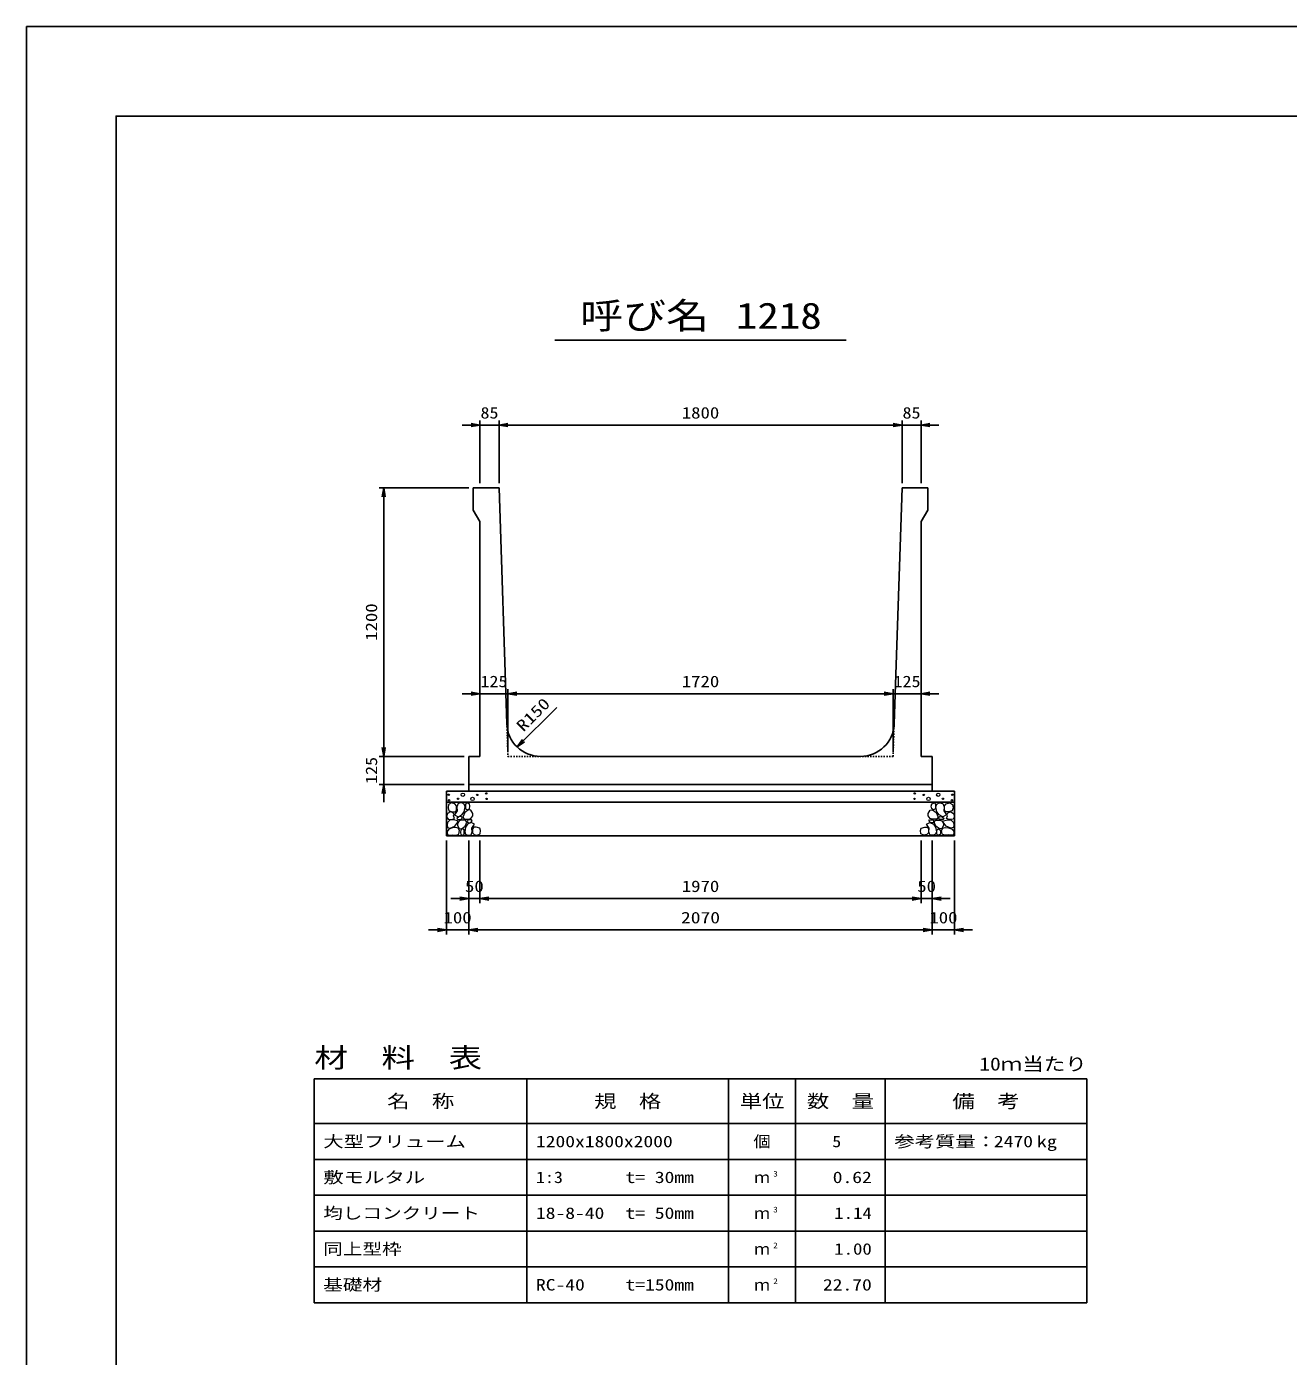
# Model space of a CAD drawing. Units: millimetres at full size. Extents: x 0 to 16820, y 0 to 11880.
# Drawn here: x 0 to 5636, y 5940 to 11880 of the extents above; entities that cross this region are included whole.
import ezdxf
from ezdxf.enums import TextEntityAlignment as Align

# ---------------------------------------------------------------- set-up
doc = ezdxf.new("R2010")
doc.units = ezdxf.units.MM
doc.linetypes.add('DASHED_SPACED', pattern=[12, 6, -6])
for name, color, linetype, lineweight in [('0_2', 7, 'Continuous', 25), ('D-DCR-HCHn', 4, 'Continuous', 9), ('D-MTR-FRAM', 7, 'Continuous', 25), ('D-MTR-LINE', 7, 'Continuous', 25), ('D-STR-DIM', 7, 'Continuous', 25), ('D-STR-STRn', 1, 'Continuous', 25), ('D-TTL', 2, 'Continuous', 25), ('D-TTL-TXT', 7, 'Continuous', 25)]:
    doc.layers.add(name, color=color, linetype=linetype, lineweight=lineweight)
doc.layers.add('D-MTR', color=7, linetype='Continuous')
doc.layers.add('D-MTR-TXT', color=7, linetype='Continuous')
doc.styles.add('ＭＳ ゴシック', font='')
doc.styles.get('ＭＳ ゴシック').set_extended_font_data('MS Gothic')

# ---------------------------------------------------------------- blocks, each defined once
blk = doc.blocks.new('open_arrow')
at = {"color": 0, "linetype": 'Continuous', "lineweight": -2}
blk.add_lwpolyline([(7.5, 1.25), (0, 0), (7.5, -1.25)], dxfattribs=at)

msp = doc.modelspace()

# ---------------------------------------------------------------- linework, layer by layer
at = {"layer": '0_2'}
for p, q in [((1975, 8245), (1975, 7965)), ((2025, 8245), (2025, 7965)), ((2025, 8245), (2025, 7965)), ((3995, 8245), (3995, 7965)), ((1895, 7985), (2105, 7985)), ((2025, 7985), (3995, 7985))]:
    msp.add_line(p, q, dxfattribs=at)
at = {"layer": 'D-DCR-HCHn'}
for points in [[(1913.399, 8408.696), (1897.796, 8412.163), (1883.928, 8405.228), (1882.194, 8389.626), (1885.661, 8377.491), (1902.997, 8372.29), (1915.132, 8372.29), (1920.333, 8380.958), (1920.333, 8400.028)], [(1927.267, 8410.429), (1922.067, 8394.827), (1923.8, 8377.491), (1911.665, 8358.421), (1927.267, 8349.753), (1944.603, 8358.421), (1955.005, 8372.29), (1958.472, 8394.827), (1955.005, 8406.962), (1944.603, 8412.163)], [(1956.739, 8368.823), (1948.071, 8348.02), (1955.005, 8339.352), (1975.808, 8339.352), (1984.476, 8342.819), (1993.144, 8354.954), (1993.144, 8365.356), (1984.476, 8379.224), (1974.074, 8380.958)], [(1960.206, 8406.962), (1960.206, 8386.159), (1968.874, 8380.958), (1977.542, 8386.159), (1979.275, 8398.294), (1977.542, 8408.696), (1965.407, 8412.163)], [(4063.261, 8368.823), (4071.929, 8348.02), (4064.995, 8339.352), (4044.192, 8339.352), (4035.524, 8342.819), (4026.856, 8354.954), (4026.856, 8365.356), (4035.524, 8379.224), (4045.926, 8380.958)], [(4059.794, 8406.962), (4059.794, 8386.159), (4051.126, 8380.958), (4042.458, 8386.159), (4040.725, 8398.294), (4042.458, 8408.696), (4054.593, 8412.163)], [(4092.733, 8410.429), (4097.933, 8394.827), (4096.2, 8377.491), (4108.335, 8358.421), (4092.733, 8349.753), (4075.397, 8358.421), (4064.995, 8372.29), (4061.528, 8394.827), (4064.995, 8406.962), (4075.397, 8412.163)], [(4106.601, 8408.696), (4122.204, 8412.163), (4136.072, 8405.228), (4137.806, 8389.626), (4134.339, 8377.491), (4117.003, 8372.29), (4104.868, 8372.29), (4099.667, 8380.958), (4099.667, 8400.028)], [(1880.46, 8365.356), (1875.26, 8349.753), (1882.194, 8339.352), (1899.53, 8337.618), (1911.366, 8342.699), (1906.464, 8354.954), (1909.932, 8361.889), (1902.997, 8368.823), (1892.596, 8372.29)], [(1913.366, 8307.757), (1926.208, 8327.019), (1924.603, 8331.834), (1906.946, 8336.65), (1890.894, 8335.045), (1879.658, 8325.414), (1878.052, 8314.177), (1879.658, 8302.941), (1892.499, 8299.731)], [(1930.735, 8349.753), (1922.067, 8342.819), (1925.534, 8337.618), (1937.669, 8337.618), (1942.87, 8339.352), (1946.337, 8346.286), (1941.136, 8351.487)], [(1958.311, 8307.757), (1966.337, 8327.019), (1959.916, 8335.045), (1940.654, 8335.045), (1932.628, 8331.834), (1924.603, 8320.598), (1924.603, 8310.967), (1932.628, 8298.125), (1942.259, 8296.52)], [(1985.599, 8269.232), (1990.415, 8283.679), (1988.81, 8299.731), (2000.046, 8317.388), (1985.599, 8325.414), (1969.548, 8317.388), (1959.916, 8304.546), (1956.706, 8283.679), (1959.916, 8272.443), (1969.548, 8267.627)], [(1982.389, 8325.414), (1990.415, 8331.834), (1987.204, 8336.65), (1975.968, 8336.65), (1971.153, 8335.045), (1967.942, 8328.624), (1972.758, 8323.808)], [(4034.401, 8269.232), (4029.585, 8283.679), (4031.19, 8299.731), (4019.954, 8317.388), (4034.401, 8325.414), (4050.452, 8317.388), (4060.084, 8304.546), (4063.294, 8283.679), (4060.084, 8272.443), (4050.452, 8267.627)], [(4037.611, 8325.414), (4029.585, 8331.834), (4032.796, 8336.65), (4044.032, 8336.65), (4048.847, 8335.045), (4052.058, 8328.624), (4047.242, 8323.808)], [(4061.689, 8307.757), (4053.663, 8327.019), (4060.084, 8335.045), (4079.346, 8335.045), (4087.372, 8331.834), (4095.397, 8320.598), (4095.397, 8310.967), (4087.372, 8298.125), (4077.741, 8296.52)], [(4089.265, 8349.753), (4097.933, 8342.819), (4094.466, 8337.618), (4082.331, 8337.618), (4077.13, 8339.352), (4073.663, 8346.286), (4078.864, 8351.487)], [(4106.634, 8307.757), (4093.792, 8327.019), (4095.397, 8331.834), (4113.054, 8336.65), (4129.106, 8335.045), (4140.342, 8325.414), (4141.948, 8314.177), (4140.342, 8302.941), (4127.501, 8299.731)], [(4139.54, 8365.356), (4144.74, 8349.753), (4137.806, 8339.352), (4120.47, 8337.618), (4108.634, 8342.699), (4113.536, 8354.954), (4110.068, 8361.889), (4117.003, 8368.823), (4127.404, 8372.29)], [(1919.787, 8267.627), (1931.023, 8272.443), (1934.234, 8288.494), (1927.813, 8299.731), (1916.577, 8302.941), (1902.13, 8301.336), (1886.078, 8294.915), (1878.052, 8285.284), (1878.052, 8274.048), (1882.868, 8267.627), (1902.13, 8269.232)], [(1955.101, 8272.443), (1955.101, 8291.705), (1947.075, 8296.52), (1939.049, 8291.705), (1937.444, 8280.469), (1939.049, 8270.837), (1950.285, 8267.627)], [(1998.441, 8270.837), (2012.887, 8267.627), (2025.729, 8274.048), (2027.334, 8288.494), (2024.124, 8299.731), (2008.072, 8304.546), (1996.836, 8304.546), (1992.02, 8296.52), (1992.02, 8278.863)], [(4021.559, 8270.837), (4007.113, 8267.627), (3994.271, 8274.048), (3992.666, 8288.494), (3995.876, 8299.731), (4011.928, 8304.546), (4023.164, 8304.546), (4027.98, 8296.52), (4027.98, 8278.863)], [(4064.899, 8272.443), (4064.899, 8291.705), (4072.925, 8296.52), (4080.951, 8291.705), (4082.556, 8280.469), (4080.951, 8270.837), (4069.715, 8267.627)], [(4100.213, 8267.627), (4088.977, 8272.443), (4085.766, 8288.494), (4092.187, 8299.731), (4103.423, 8302.941), (4117.87, 8301.336), (4133.922, 8294.915), (4141.948, 8285.284), (4141.948, 8274.048), (4137.132, 8267.627), (4117.87, 8269.232)]]:
    msp.add_lwpolyline(points, close=True, dxfattribs=at)
for centre, radius in [((1885.727, 8448.955), 3), ((1948.336, 8448.955), 7.5), ((1991.664, 8429.961), 7.5), ((2012.708, 8448.164), 3), ((2053.131, 8455.006), 3), ((3966.869, 8455.006), 3), ((4007.292, 8448.164), 3), ((4028.336, 8429.961), 7.5), ((4071.664, 8448.955), 7.5), ((4134.273, 8448.955), 3), ((1886.869, 8423.91), 3), ((1927.292, 8430.752), 3), ((2054.273, 8429.961), 3), ((3965.727, 8429.961), 3), ((4092.708, 8430.752), 3), ((4133.131, 8423.91), 3)]:
    msp.add_circle(centre, radius, dxfattribs=at)
at = {"layer": 'D-MTR-FRAM'}
for p, q in [((1285, 7180), (4735, 7180)), ((1285, 7180), (1285, 6180)), ((4735, 7180), (4735, 6180)), ((1285, 6180), (4735, 6180))]:
    msp.add_line(p, q, dxfattribs=at)
at = {"layer": 'D-MTR-LINE'}
for p, q in [((2235, 7180), (2235, 6180)), ((3135, 7180), (3135, 6180)), ((3435, 7180), (3435, 6180)), ((3835, 7180), (3835, 6180)), ((1285, 6980), (4735, 6980)), ((1285, 6820), (4735, 6820)), ((1285, 6660), (4735, 6660)), ((1285, 6500), (4735, 6500)), ((1285, 6340), (4735, 6340))]:
    msp.add_line(p, q, dxfattribs=at)
at = {"layer": 'D-STR-DIM'}
for p, q in [((1945, 10100), (2190, 10100)), ((2025, 9840), (2025, 10120)), ((2110, 9840), (2110, 10120)), ((2110, 9840), (2110, 10120)), ((2110, 10100), (3910, 10100)), ((3830, 10100), (4075, 10100)), ((3910, 9840), (3910, 10120)), ((3910, 9840), (3910, 10120)), ((3995, 9840), (3995, 10120)), ((1975, 9820), (1575, 9820)), ((1595, 9820), (1595, 8620)), ((2150, 8640), (2150, 8920)), ((2150, 8640), (2150, 8920)), ((3870, 8640), (3870, 8920)), ((3870, 8640), (3870, 8920)), ((1945, 8900), (2230, 8900)), ((2150, 8900), (3870, 8900)), ((3790, 8900), (4075, 8900)), ((2190.799, 8662.182), (2367.576, 8838.958)), ((1595, 8700), (1595, 8415)), ((1955, 8620), (1575, 8620)), ((1955, 8620), (1575, 8620)), ((1955, 8495), (1575, 8495)), ((1875, 8245), (1875, 7825)), ((1975, 8245), (1975, 7825)), ((1975, 8245), (1975, 7825)), ((3995, 8245), (3995, 7965)), ((4045, 8245), (4045, 7825)), ((4045, 8245), (4045, 7825)), ((4045, 8245), (4045, 7965)), ((4145, 8245), (4145, 7825)), ((3915, 7985), (4125, 7985)), ((2055, 7845), (1795, 7845)), ((1975, 7845), (4045, 7845)), ((4225, 7845), (3965, 7845))]:
    msp.add_line(p, q, dxfattribs=at)
at = {"layer": 'D-STR-STRn'}
for p, q in [((1995, 9820), (2110, 9820)), ((1995, 9720), (1995, 9820)), ((2110, 9820), (2145.167, 8765.003)), ((3910, 9820), (3874.833, 8765.003)), ((4025, 9820), (3910, 9820)), ((4025, 9720), (4025, 9820)), ((1995, 9720), (2025, 9670)), ((4025, 9720), (3995, 9670)), ((2025, 8620), (2025, 9670)), ((3995, 8620), (3995, 9670)), ((1975, 8620), (1975, 8495)), ((1975, 8620), (2025, 8620)), ((2295.083, 8620), (3724.917, 8620)), ((4045, 8620), (3995, 8620)), ((4045, 8620), (4045, 8495)), ((1975, 8495), (4045, 8495)), ((1975, 8495), (1975, 8465)), ((4045, 8495), (4045, 8465)), ((1875, 8265), (1875, 8465)), ((1875, 8465), (4145, 8465)), ((4145, 8265), (4145, 8465)), ((1875, 8415), (4145, 8415)), ((1875, 8265), (4145, 8265))]:
    msp.add_line(p, q, dxfattribs=at)
at = {"layer": 'D-STR-STRn', "color": 2, "linetype": 'DASHED_SPACED'}
for p, q in [((2145.167, 8765.003), (2150, 8620)), ((3870, 8620), (3874.833, 8765.003)), ((2150, 8620), (2295.083, 8620)), ((3870, 8620), (3724.917, 8620))]:
    msp.add_line(p, q, dxfattribs=at)
at = {"layer": 'D-STR-STRn'}
for centre, start, end in [((2295.083, 8770), 181.90915, 270), ((3724.917, 8770), 270, 358.09085)]:
    msp.add_arc(centre, 150, start, end, dxfattribs=at)
at = {"layer": 'D-TTL'}
for points in [[(0, 0), (16820, 0), (16820, 11880), (0, 11880)], [(400, 400), (16420, 400), (16420, 11480), (400, 11480)]]:
    msp.add_lwpolyline(points, close=True, dxfattribs=at)
at = {"layer": 'D-TTL-TXT'}
msp.add_line((2360, 10480), (3660, 10480), dxfattribs=at)

# ---------------------------------------------------------------- block references
at = {"layer": '0_2', "xscale": 5.33, "yscale": 5.33, "rotation": 180}
for p in [(1975, 7985), (3995, 7985)]:
    msp.add_blockref('open_arrow', p, dxfattribs=at)
at = {"layer": '0_2', "xscale": 5.33, "yscale": 5.33}
msp.add_blockref('open_arrow', (2025, 7985), dxfattribs=at)
msp.add_blockref('open_arrow', (2025, 7985), dxfattribs=at)
at = {"layer": 'D-STR-DIM', "xscale": 5.33, "yscale": 5.33}
for p, rotation in [((2025, 10100), 180), ((3910, 10100), 180), ((3910, 10100), 180), ((1595, 9820), 270), ((2025, 8900), 180), ((3870, 8900), 180), ((3870, 8900), 180), ((2190.799, 8662.182), 45), ((1595, 8620), 90), ((1595, 8620), 90), ((1595, 8495), 270), ((3995, 7985), 180), ((1875, 7845), 180), ((4045, 7845), 180), ((4045, 7845), 180)]:
    msp.add_blockref('open_arrow', p, dxfattribs=dict(at, rotation=rotation))
for p in [(2110, 10100), (2110, 10100), (3995, 10100), (2150, 8900), (2150, 8900), (3995, 8900), (4045, 7985), (1975, 7845), (1975, 7845), (4145, 7845)]:
    msp.add_blockref('open_arrow', p, dxfattribs=at)

# ---------------------------------------------------------------- texts
at = {"layer": '0_2', "style": 'ＭＳ ゴシック', "width": 1.2}
for s, p in [('50', (2000, 8040)), ('1970', (3010, 8040))]:
    msp.add_text(s, height=51.32, dxfattribs=at).set_placement(p, align=Align.MIDDLE_CENTER)
at = {"layer": 'D-MTR', "style": 'ＭＳ ゴシック', "width": 1.25}
msp.add_text('材\u3000料\u3000表', height=87.98, dxfattribs=at).set_placement((1285, 7204), align=Align.BOTTOM_LEFT)
at = {"layer": 'D-MTR', "style": 'ＭＳ ゴシック', "width": 1.2}
msp.add_text('10ｍ当たり', height=58.65, dxfattribs=at).set_placement((4735, 7199.333), align=Align.BOTTOM_RIGHT)
at = {"layer": 'D-MTR-TXT', "style": 'ＭＳ ゴシック'}
for s, height, width, p in [('名\u3000称', 58.65, 1.25, (1760, 7080)), ('規\u3000格', 58.65, 1.25, (2685, 7080)), ('単位', 58.65, 1.25, (3285, 7080)), ('数\u3000量', 58.65, 1.25, (3635, 7080)), ('備\u3000考', 58.65, 1.25, (4285, 7080)), ('個', 51.32, 1.1, (3285, 6900))]:
    msp.add_text(s, height=height, dxfattribs=dict(at, width=width)).set_placement(p, align=Align.MIDDLE_CENTER)
for s, width, p in [('大型フリューム', 1.3, (1325, 6900)), ('1200x1800x2000', 1.25, (2275, 6900)), ('参考質量：    kg', 1.3, (3875, 6900)), ('敷モルタル', 1.3, (1325, 6740)), ('1:3', 1.15, (2275, 6740)), ('t= 30mm', 1.25, (2675, 6740)), ('均しコンクリート', 1.25, (1325, 6580)), ('18-8-40', 1.25, (2275, 6580)), ('t= 50mm', 1.25, (2675, 6580)), ('同上型枠', 1.25, (1325, 6420)), ('基礎材', 1.25, (1325, 6260)), ('RC-40', 1.25, (2275, 6260)), ('t=150mm', 1.25, (2675, 6260))]:
    msp.add_text(s, height=51.32, dxfattribs=dict(at, width=width)).set_placement(p, align=Align.MIDDLE_LEFT)
for s, width, p in [('5', 1.15, (3638.553, 6900)), ('2470', 1.25, (4495, 6900)), ('0.62', 1.25, (3775, 6740)), ('1.14', 1.2, (3775, 6580)), ('1.00', 1.2, (3775, 6420)), ('22.70', 1.25, (3775, 6260))]:
    msp.add_text(s, height=51.32, dxfattribs=dict(at, width=width)).set_placement(p, align=Align.MIDDLE_RIGHT)
for p in [(3285, 6740), (3285, 6580), (3285, 6420), (3285, 6260)]:
    msp.add_text('ｍ', height=51.32, dxfattribs=at).set_placement(p, align=Align.MIDDLE_CENTER)
at = {"layer": 'D-MTR-TXT', "style": 'ＭＳ ゴシック', "width": 1.15}
for s, p in [('3', (3335, 6735.333)), ('3', (3335, 6575.333)), ('2', (3335, 6415.333)), ('2', (3335, 6255.333))]:
    msp.add_text(s, height=25.66, dxfattribs=at).set_placement(p, align=Align.BOTTOM_LEFT)
at = {"layer": 'D-STR-DIM', "style": 'ＭＳ ゴシック'}
for s, width, p in [('85', 1.15, (2067.5, 10155)), ('1800', 1.2, (3010, 10155)), ('85', 1.15, (3952.5, 10155)), ('125', 1.15, (2087.5, 8955)), ('1720', 1.2, (3010, 8955)), ('125', 1.15, (3932.5, 8955)), ('50', 1.2, (4020, 8040)), ('100', 1.2, (1925, 7900)), ('2070', 1.25, (3010, 7900)), ('100', 1.2, (4095, 7900))]:
    msp.add_text(s, height=51.32, dxfattribs=dict(at, width=width)).set_placement(p, align=Align.MIDDLE_CENTER)
for s, width, p in [('1200', 1.2, (1540, 9220)), ('125', 1.15, (1540, 8557.5))]:
    msp.add_text(s, height=51.32, rotation=90, dxfattribs=dict(at, width=width)).set_placement(p, align=Align.MIDDLE_CENTER)
at = {"layer": 'D-STR-DIM', "style": 'ＭＳ ゴシック', "width": 1.25}
msp.add_text('R150', height=51.32, rotation=45, dxfattribs=at).set_placement((2229.739, 8716.207), align=Align.BOTTOM_LEFT)
at = {"layer": 'D-TTL-TXT', "style": 'ＭＳ ゴシック', "width": 1.2}
for s, p in [('呼び名', (2760, 10495)), ('1218', (3360, 10495))]:
    msp.add_text(s, height=117.3, dxfattribs=at).set_placement(p, align=Align.BOTTOM_CENTER)

doc.saveas('drawing.dxf')
